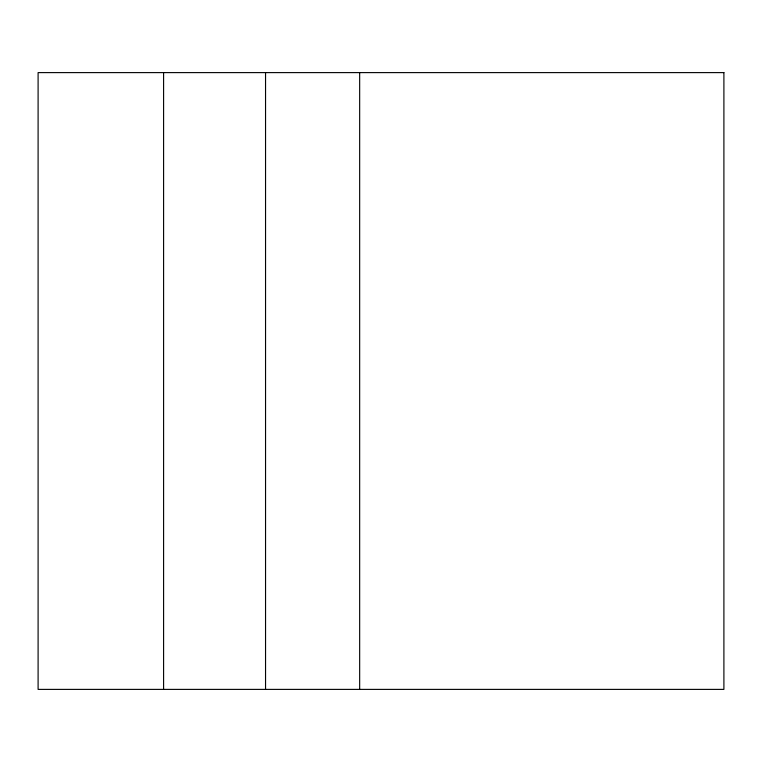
<?xml version="1.0" encoding="UTF-8"?>
<svg xmlns="http://www.w3.org/2000/svg" width="762" height="762" viewBox="0 0 762 762"><rect width="100%" height="100%" fill="white"/><g stroke="black" fill="none" stroke-linecap="round" stroke-linejoin="round"><path stroke-width="1.14" d="M359.664 72.609L359.664 689.391M265.547 72.609L265.547 689.391M163.592 72.609L163.592 689.391M723.9 72.609L38.1 72.609L38.1 689.391L723.9 689.391L723.9 72.609"/></g></svg>
